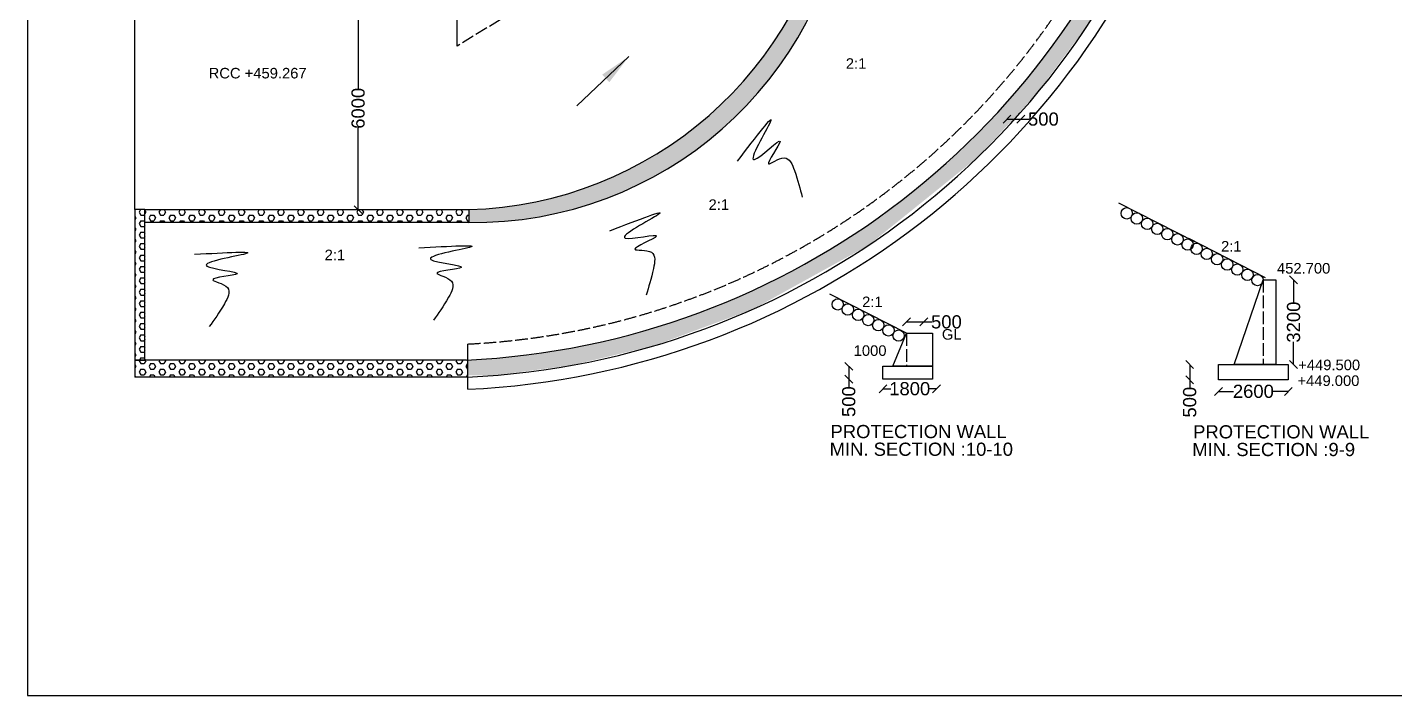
# Model space of a CAD drawing. Header units: millimetres. Extents: x 5124 to 3252586, y 2311 to 45846679.
# Drawn here: x 2993828 to 3045635, y 45712016 to 45737344 of the extents above; entities that cross this region are included whole.
import ezdxf

# ---------------------------------------------------------------- set-up
doc = ezdxf.new("R2010")
doc.units = ezdxf.units.MM
doc.header["$MEASUREMENT"] = 0
doc.linetypes.add('ACAD_ISO02W100', pattern=[15, 12, -3])
for name, color, linetype in [('DIMENSION', 7, 'Continuous'), ('DRAWING', 7, 'Continuous'), ('TEXT', 7, 'Continuous')]:
    doc.layers.add(name, color=color, linetype=linetype)
doc.styles.get("Standard").update_dxf_attribs({"font": 'arial.ttf'})
doc.dimstyles.get("Standard").update_dxf_attribs({"dimtxt": 500, "dimasz": 300, "dimexe": 0.18, "dimexo": 0.0625, "dimgap": 0.09, "dimtad": 0, "dimdec": 0, "dimzin": 0, "dimdsep": 46, "dimtxsty": 'Standard', "dimblk": 'OBLIQUE', "dimcen": 0.09, "dimse1": 1, "dimse2": 1, "dimadec": 0, "dimazin": 0, "dimtfac": 1, "dimtdec": 0, "dimtofl": 0, "dimtmove": 0, "dimatfit": 3, "dimfxl": 1, "dimtolj": 1, "dimtzin": 0, "dimarcsym": 0})
pattern_1 = [(0, (0, 91510065.92), (0, -216.506351), [125, -250]), (240, (0, 91510065.92), (-187.5, 108.2531755), [125, -250]), (300, (125, 91510065.92), (-187.5, -108.2531755), [125, -250])]

# ---------------------------------------------------------------- blocks, each defined once
blk = doc.blocks.new('_Oblique')
at = {"color": 0, "linetype": 'ByBlock', "lineweight": -2}
blk.add_line((-0.5, -0.5), (0.5, 0.5), dxfattribs=at)
blk = doc.blocks.new('*D143')
at = {"layer": 'Defpoints', "color": 0, "transparency": 16777216}
for p in [(3006131, 45738116), (3006362, 45738116), (3006131, 45730435)]:
    blk.add_point(p, dxfattribs=at)
at = {"layer": 'DIMENSION', "color": 0, "lineweight": -2, "transparency": 16777216}
for p, q in [((3006362, 45738116), (3006362, 45735023)), ((3006362, 45730435), (3006362, 45733528))]:
    blk.add_line(p, q, dxfattribs=at)
at = {"layer": 'DIMENSION', "color": 0, "lineweight": -2, "transparency": 16777216, "xscale": 300, "yscale": 300, "zscale": 300}
for p, rotation in [((3006362, 45738116), 90), ((3006362, 45730435), 270)]:
    blk.add_blockref('_Oblique', p, dxfattribs=dict(at, rotation=rotation))
at = {"layer": 'DIMENSION', "color": 0, "transparency": 16777216, "insert": (3006362, 45734276), "char_height": 500, "attachment_point": 5, "rotation": 90}
blk.add_mtext('\\A1;6000', dxfattribs=at)
blk = doc.blocks.new('*D144')
at = {"layer": 'Defpoints', "color": 0, "transparency": 16777216}
for p in [(3026248, 45724010), (3028274, 45724012), (3028274, 45723647)]:
    blk.add_point(p, dxfattribs=at)
at = {"layer": 'DRAWING', "color": 0, "lineweight": -2, "transparency": 16777216}
for p, q in [((3026248, 45723647), (3026539, 45723647)), ((3028274, 45723647), (3027983, 45723647))]:
    blk.add_line(p, q, dxfattribs=at)
at = {"layer": 'DRAWING', "color": 0, "lineweight": -2, "transparency": 16777216, "xscale": 300, "yscale": 300, "zscale": 300, "rotation": 180}
blk.add_blockref('_Oblique', (3026248, 45723647), dxfattribs=at)
at = {"layer": 'DRAWING', "color": 0, "lineweight": -2, "transparency": 16777216, "xscale": 300, "yscale": 300, "zscale": 300}
blk.add_blockref('_Oblique', (3028274, 45723647), dxfattribs=at)
at = {"layer": 'DRAWING', "color": 0, "transparency": 16777216, "insert": (3027261, 45723647), "char_height": 500, "attachment_point": 5}
blk.add_mtext('\\A1;1800', dxfattribs=at)
blk = doc.blocks.new('*D145')
at = {"layer": 'Defpoints', "color": 0, "transparency": 16777216}
for p in [(3027800, 45726179), (3027137, 45725748), (3027800, 45725748)]:
    blk.add_point(p, dxfattribs=at)
at = {"layer": 'DRAWING', "color": 0, "lineweight": -2, "transparency": 16777216}
for p, q in [((3027137, 45726179), (3027800, 45726179)), ((3027800, 45726179), (3028100, 45726179))]:
    blk.add_line(p, q, dxfattribs=at)
at = {"layer": 'DRAWING', "color": 0, "lineweight": -2, "transparency": 16777216, "xscale": 300, "yscale": 300, "zscale": 300, "rotation": 180}
blk.add_blockref('_Oblique', (3027137, 45726179), dxfattribs=at)
at = {"layer": 'DRAWING', "color": 0, "lineweight": -2, "transparency": 16777216, "xscale": 300, "yscale": 300, "zscale": 300}
blk.add_blockref('_Oblique', (3027800, 45726179), dxfattribs=at)
at = {"layer": 'DRAWING', "color": 0, "transparency": 16777216, "insert": (3028651, 45726179), "char_height": 500, "attachment_point": 5}
blk.add_mtext('\\A1;500', dxfattribs=at)
blk = doc.blocks.new('*D146')
at = {"layer": 'Defpoints', "color": 0, "transparency": 16777216}
for p in [(3026248, 45724498), (3024952, 45724010), (3026248, 45724010)]:
    blk.add_point(p, dxfattribs=at)
at = {"layer": 'DRAWING', "color": 0, "lineweight": -2, "transparency": 16777216}
for p, q in [((3024952, 45724498), (3024952, 45724010)), ((3024952, 45724010), (3024952, 45723710))]:
    blk.add_line(p, q, dxfattribs=at)
at = {"layer": 'DRAWING', "color": 0, "lineweight": -2, "transparency": 16777216, "xscale": 300, "yscale": 300, "zscale": 300}
for p, rotation in [((3024952, 45724498), 90), ((3024952, 45724010), 270)]:
    blk.add_blockref('_Oblique', p, dxfattribs=dict(at, rotation=rotation))
at = {"layer": 'DRAWING', "color": 0, "transparency": 16777216, "insert": (3024952, 45723159), "char_height": 500, "attachment_point": 5, "rotation": 90}
blk.add_mtext('\\A1;500', dxfattribs=at)
blk = doc.blocks.new('*D147')
at = {"layer": 'Defpoints', "color": 0, "transparency": 16777216}
for p in [(3038957, 45723989), (3041605, 45723989), (3041605, 45723547)]:
    blk.add_point(p, dxfattribs=at)
at = {"layer": 'DIMENSION', "color": 0, "lineweight": -2, "transparency": 16777216}
for p, q in [((3038957, 45723547), (3039531, 45723547)), ((3041605, 45723547), (3041031, 45723547))]:
    blk.add_line(p, q, dxfattribs=at)
at = {"layer": 'DIMENSION', "color": 0, "lineweight": -2, "transparency": 16777216, "xscale": 300, "yscale": 300, "zscale": 300, "rotation": 180}
blk.add_blockref('_Oblique', (3038957, 45723547), dxfattribs=at)
at = {"layer": 'DIMENSION', "color": 0, "lineweight": -2, "transparency": 16777216, "xscale": 300, "yscale": 300, "zscale": 300}
blk.add_blockref('_Oblique', (3041605, 45723547), dxfattribs=at)
at = {"layer": 'DIMENSION', "color": 0, "transparency": 16777216, "insert": (3040281, 45723547), "char_height": 500, "attachment_point": 5}
blk.add_mtext('\\A1;2600', dxfattribs=at)
blk = doc.blocks.new('*D148')
at = {"layer": 'Defpoints', "color": 0, "transparency": 16777216}
for p in [(3038957, 45724569), (3037869, 45723989), (3038957, 45723989)]:
    blk.add_point(p, dxfattribs=at)
at = {"layer": 'DIMENSION', "color": 0, "lineweight": -2, "transparency": 16777216}
for p, q in [((3037869, 45724569), (3037869, 45723989)), ((3037869, 45723989), (3037869, 45723689))]:
    blk.add_line(p, q, dxfattribs=at)
at = {"layer": 'DIMENSION', "color": 0, "lineweight": -2, "transparency": 16777216, "xscale": 300, "yscale": 300, "zscale": 300}
for p, rotation in [((3037869, 45724569), 90), ((3037869, 45723989), 270)]:
    blk.add_blockref('_Oblique', p, dxfattribs=dict(at, rotation=rotation))
at = {"layer": 'DIMENSION', "color": 0, "transparency": 16777216, "insert": (3037869, 45723137), "char_height": 500, "attachment_point": 5, "rotation": 90}
blk.add_mtext('\\A1;500', dxfattribs=at)
blk = doc.blocks.new('*D149')
at = {"layer": 'Defpoints', "color": 0, "transparency": 16777216}
for p in [(3041139, 45727777), (3041806, 45727777), (3041605, 45724569)]:
    blk.add_point(p, dxfattribs=at)
at = {"layer": 'DIMENSION', "color": 0, "lineweight": -2, "transparency": 16777216}
for p, q in [((3041806, 45727777), (3041806, 45726918)), ((3041806, 45724569), (3041806, 45725427))]:
    blk.add_line(p, q, dxfattribs=at)
at = {"layer": 'DIMENSION', "color": 0, "lineweight": -2, "transparency": 16777216, "xscale": 300, "yscale": 300, "zscale": 300}
for p, rotation in [((3041806, 45727777), 90), ((3041806, 45724569), 270)]:
    blk.add_blockref('_Oblique', p, dxfattribs=dict(at, rotation=rotation))
at = {"layer": 'DIMENSION', "color": 0, "transparency": 16777216, "insert": (3041806, 45726173), "char_height": 500, "attachment_point": 5, "rotation": 90}
blk.add_mtext('\\A1;3200', dxfattribs=at)
blk = doc.blocks.new('*D150')
at = {"layer": 'Defpoints', "color": 0, "transparency": 16777216}
for p in [(3030948, 45734481), (3031474, 45734082), (3031474, 45733865)]:
    blk.add_point(p, dxfattribs=at)
at = {"layer": 'DIMENSION', "color": 0, "lineweight": -2, "transparency": 16777216}
for p, q in [((3030948, 45733865), (3031474, 45733865)), ((3031474, 45733865), (3031774, 45733865))]:
    blk.add_line(p, q, dxfattribs=at)
at = {"layer": 'DIMENSION', "color": 0, "lineweight": -2, "transparency": 16777216, "xscale": 300, "yscale": 300, "zscale": 300, "rotation": 180}
blk.add_blockref('_Oblique', (3030948, 45733865), dxfattribs=at)
at = {"layer": 'DIMENSION', "color": 0, "lineweight": -2, "transparency": 16777216, "xscale": 300, "yscale": 300, "zscale": 300}
blk.add_blockref('_Oblique', (3031474, 45733865), dxfattribs=at)
at = {"layer": 'DIMENSION', "color": 0, "transparency": 16777216, "insert": (3032325, 45733865), "char_height": 500, "attachment_point": 5}
blk.add_mtext('\\A1;500', dxfattribs=at)

msp = doc.modelspace()

# ---------------------------------------------------------------- hatches: boundary and pattern name
at = {"layer": 'DRAWING'}
h = msp.add_hatch(dxfattribs=at)
h.set_pattern_fill('HEX', color=256, scale=1000, style=0)
h.set_pattern_definition(pattern_1)
h.paths.add_polyline_path([(3011516.5, 45724151.3), (3010519.4, 45724151.3), (3010519.4, 45724736.1), (3010601.9, 45724742.6, 0.3139263), (3036986.3, 45745190.3), (3036986.3, 45747956.7), (3036986.3, 45749838.5), (3037605.9, 45749817.3), (3037606.9, 45744996.2, -0.0027936), (3037505.5, 45744678.4), (3035834.8, 45740593.9), (3034183.6, 45737697.5), (3032109.1, 45734868.8), (3029841.2, 45732422.1), (3025674.8, 45729068.5), (3021339.6, 45726672.3), (3017612.8, 45725289.6), (3014456.2, 45724536.3)])
h = msp.add_hatch(dxfattribs=at)
h.set_pattern_fill('HEX', color=256, scale=1000, style=0)
h.set_pattern_definition(pattern_1)
h.paths.add_polyline_path([(3024912.6, 45742561.6), (3024393.3, 45742561.6, -0.3603214), (3010549.6, 45730435.1), (3010549.6, 45729947.8, 0.3840619)])
h = msp.add_hatch(dxfattribs=at)
h.set_pattern_fill('HEX', color=256, scale=1000, style=0)
h.set_pattern_definition(pattern_1)
h.paths.add_polyline_path([(2998280.3, 45730435.1), (2997903.9, 45730435.1), (2997903.9, 45724736.1), (2998280.3, 45724736.1)])
h = msp.add_hatch(dxfattribs=at)
h.set_pattern_fill('HEX', color=256, scale=1000, style=0)
h.set_pattern_definition(pattern_1)
h.paths.add_polyline_path([(3010549.6, 45729947.8), (3010549.6, 45730435.1), (2998280.3, 45730435.1), (2998280.3, 45729947.8)])
h = msp.add_hatch(dxfattribs=at)
h.set_pattern_fill('HEX', color=256, scale=1000, style=0)
h.set_pattern_definition(pattern_1)
h.paths.add_polyline_path([(3010519.4, 45724087.6), (2997903.9, 45724087.6), (2997903.9, 45724736.1), (3010468, 45724736.1, 0.000441), (3010519.4, 45724738.5)])

# ---------------------------------------------------------------- linework, layer by layer
for points in [[(3235483.2, 45846678.7), (2993828.2, 45846678.7), (2993828.2, 45712015.7), (3235483.2, 45712015.7)], [(2997903.9, 45724736.1), (2998280.3, 45724736.1), (2998280.3, 45730435.1), (2997903.9, 45730435.1)], [(3041138.6, 45724568.9), (3039548.6, 45724568.9), (3040652.1, 45727776.5), (3041138.6, 45727776.5)], [(3028124.6, 45724498.3), (3026619.5, 45724498.3), (3027137.5, 45725747.8), (3028124.6, 45725747.8)], [(3026248.1, 45724498.3), (3028124.6, 45724498.3), (3028124.6, 45724010.3), (3026248.1, 45724010.3)], [(3038957.1, 45724568.9), (3041605.1, 45724568.9), (3041605.1, 45723989), (3038957.1, 45723989)]]:
    msp.add_lwpolyline(points, close=True, dxfattribs=at)
for points in [[(2997903.9, 45730435.1), (2997903.9, 45754237)], [(3010116.1, 45736632.1), (3010121.5, 45747731.7)], [(3038088.3, 45729198.4), (3035187.8, 45730683.2)], [(3040736.8, 45727853), (3037836.4, 45729337.8)], [(3027137.5, 45725747.8), (3024237, 45727232.6)], [(3010519.4, 45723626.7), (3010519.4, 45725342.7)], [(3010468, 45724736.1), (2997903.9, 45724736.1), (2997903.9, 45724087.6)], [(3010519.4, 45724087.6), (2997903.9, 45724087.6)]]:
    msp.add_lwpolyline(points, dxfattribs=at)
at = {"layer": 'DRAWING', "linetype": 'ACAD_ISO02W100', "ltscale": 40}
for points in [[(3010054.4, 45747697), (3017383.2, 45751492.2), (3024393.3, 45745712.5), (3024530.7, 45745479.5), (3010116.1, 45736632.1)], [(3040652.1, 45727776.5), (3040652.1, 45724568.9)], [(3027137.5, 45725747.8), (3027137.5, 45724498.3)]]:
    msp.add_lwpolyline(points, dxfattribs=at)
at = {"layer": 'DRAWING'}
for centre in [(3035483.3, 45730295.1), (3035864.8, 45730099.8), (3036259.3, 45729897.9), (3036641.6, 45729702.2), (3037021.4, 45729507.7), (3037408.3, 45729309.7), (3037788.9, 45729110.4), (3038131.9, 45728949.6), (3038513.4, 45728754.4), (3038907.9, 45728552.4), (3039290.2, 45728356.7), (3039670, 45728162.3), (3040056.9, 45727964.2), (3040437.5, 45727764.9), (3024532.5, 45726844.5), (3024914, 45726649.2), (3025308.5, 45726447.3), (3025690.9, 45726251.6), (3026070.7, 45726057.1), (3026457.5, 45725859.1), (3026838.2, 45725659.7)]:
    msp.add_circle(centre, 214.9, dxfattribs=at)
for radius, end in [(29202.7, 342.63223), (29852.8, 342.63223), (30313.3, 342.76564)]:
    msp.add_arc((3009115.1, 45753907.4), radius, 272.65534, end, dxfattribs=at)
at = {"layer": 'DRAWING', "linetype": 'ACAD_ISO02W100', "ltscale": 40}
msp.add_arc((3009115.1, 45753907.4), 28599.3, 272.81461, 342.25267, dxfattribs=at)
at = {"layer": 'DRAWING'}
for points in [[(3020737.6, 45732271.4), (3021976.6, 45733749.7), (3021376.7, 45732335), (3022349.1, 45733016.6), (3021915.6, 45732167.3), (3022502.4, 45732397.7), (3022894.8, 45731915.9), (3023183.1, 45730913.3)], [(3015903.2, 45729638), (3017733.7, 45730246.3), (3016480.7, 45729356.8), (3017666.1, 45729426.7), (3016851.3, 45728931.2), (3017471.8, 45728819.4), (3017553, 45728203.4), (3017272.3, 45727198.6)], [(3008656.7, 45728984.1), (3010585.5, 45729002.7), (3009120.4, 45728539.6), (3010270.2, 45728243.2), (3009342.9, 45728020.9), (3009899.3, 45727724.5), (3009788, 45727113.3), (3009213.1, 45726242.7)], [(3000165.2, 45728741.6), (3002094, 45728760.1), (3000628.9, 45728297), (3001778.7, 45728000.6), (3000851.4, 45727778.3), (3001407.8, 45727482), (3001296.5, 45726870.7), (3000721.6, 45726000.1)]]:
    msp.add_spline(points, degree=3, dxfattribs=at)
at = {"layer": 'TEXT'}
msp.add_lwpolyline([(2998280.3, 45730435.1), (3010549.6, 45730435.1), (3010549.6, 45729947.8), (2998280.3, 45729947.8)], close=True, dxfattribs=at)
for centre, radius, start, end in [((3010150.1, 45744856.4), 14426.8, 271.58674, 350.84745), ((3010731.4, 45744225.1), 14278.4, 269.27028, 353.3098)]:
    msp.add_arc(centre, radius, start, end, dxfattribs=at)

# ---------------------------------------------------------------- texts
at = {"layer": 'DIMENSION'}
for s, p in [('RCC +459.267', (3000698.3, 45735407.3)), ('2:1', (3024840.7, 45735772.5)), ('2:1', (3019638.8, 45730424.5)), ('2:1', (3005093.2, 45728520.1)), ('452.700', (3041176.9, 45728012.7)), ('+449.500', (3041980.2, 45724351)), ('+449.000', (3041953.3, 45723752.7))]:
    msp.add_text(s, height=400, dxfattribs=at).set_placement(p)
at = {"layer": 'DRAWING'}
for s, height, p in [('2:1', 400, (3039056.7, 45728845.6)), ('2:1', 400, (3025457.3, 45726740.4)), ('GL', 400, (3028478.6, 45725508.6)), ('1000', 400, (3025137.9, 45724892.6)), ('PROTECTION WALL ', 500, (3024259.1, 45721775)), ('PROTECTION WALL ', 500, (3037999, 45721764.6)), ('MIN. SECTION :10-10', 500, (3024226.4, 45721105.3)), ('MIN. SECTION :9-9', 500, (3037966.3, 45721094.9))]:
    msp.add_text(s, height=height, dxfattribs=at).set_placement(p)

# ---------------------------------------------------------------- dimensions: what is measured, and where the dimension line sits
at = {"layer": 'DIMENSION'}
for base, p1, p2, text, picture, middle in [((3006362, 45738116.1), (3006130.9, 45730435.1), (3006130.9, 45738116.1), '6000', '*D143', (3006362, 45734275.6)), ((3041805.8, 45727776.5), (3041605.1, 45724568.9), (3041138.6, 45727776.5), '3200', '*D149', (3041805.8, 45726172.7)), ((3037869.2, 45723989), (3038957.1, 45724568.9), (3038957.1, 45723989), '500', '*D148', (3037869.2, 45723137.4))]:
    dim = msp.add_linear_dim(base=base, p1=p1, p2=p2, angle=90, text=text, dimstyle='Standard', dxfattribs=at)
    dim.commit()
    dim.dimension.update_dxf_attribs({"geometry": picture, "text_midpoint": middle})
for base, p1, p2, text, picture, middle in [((3031473.9, 45733864.6), (3030948, 45734481.3), (3031473.9, 45734081.6), '500', '*D150', (3032325.5, 45733864.6)), ((3041605.1, 45723546.8), (3038957.1, 45723989), (3041605.1, 45723989), '2600', '*D147', (3040281.1, 45723546.8))]:
    dim = msp.add_linear_dim(base=base, p1=p1, p2=p2, text=text, dimstyle='Standard', dxfattribs=at)
    dim.commit()
    dim.dimension.update_dxf_attribs({"geometry": picture, "text_midpoint": middle})
at = {"layer": 'DRAWING'}
for base, p1, p2, text, picture, middle in [((3027799.6, 45726179.1), (3027137.5, 45725747.8), (3027799.6, 45725747.8), '500', '*D145', (3028651.2, 45726179.1)), ((3028274.2, 45723646.5), (3026248.1, 45724010.3), (3028274.2, 45724012.2), '1800', '*D144', (3027261.1, 45723646.5))]:
    dim = msp.add_linear_dim(base=base, p1=p1, p2=p2, text=text, dimstyle='Standard', dxfattribs=at)
    dim.commit()
    dim.dimension.update_dxf_attribs({"geometry": picture, "text_midpoint": middle})
dim = msp.add_linear_dim(base=(3024952, 45724010.3), p1=(3026248.1, 45724498.3), p2=(3026248.1, 45724010.3), angle=90, text='500', dimstyle='Standard', dxfattribs=at)
dim.commit()
dim.dimension.update_dxf_attribs({"geometry": '*D146', "text_midpoint": (3024952, 45723158.7)})

# ---------------------------------------------------------------- leaders
msp.add_leader([(3016615.3, 45736234.3), (3014654.1, 45734374.9)], dimstyle='Standard', override={"dimasz": 1200, "dimgap": 0.09, "dimtad": 0}, dxfattribs=at)

doc.saveas('drawing.dxf')
